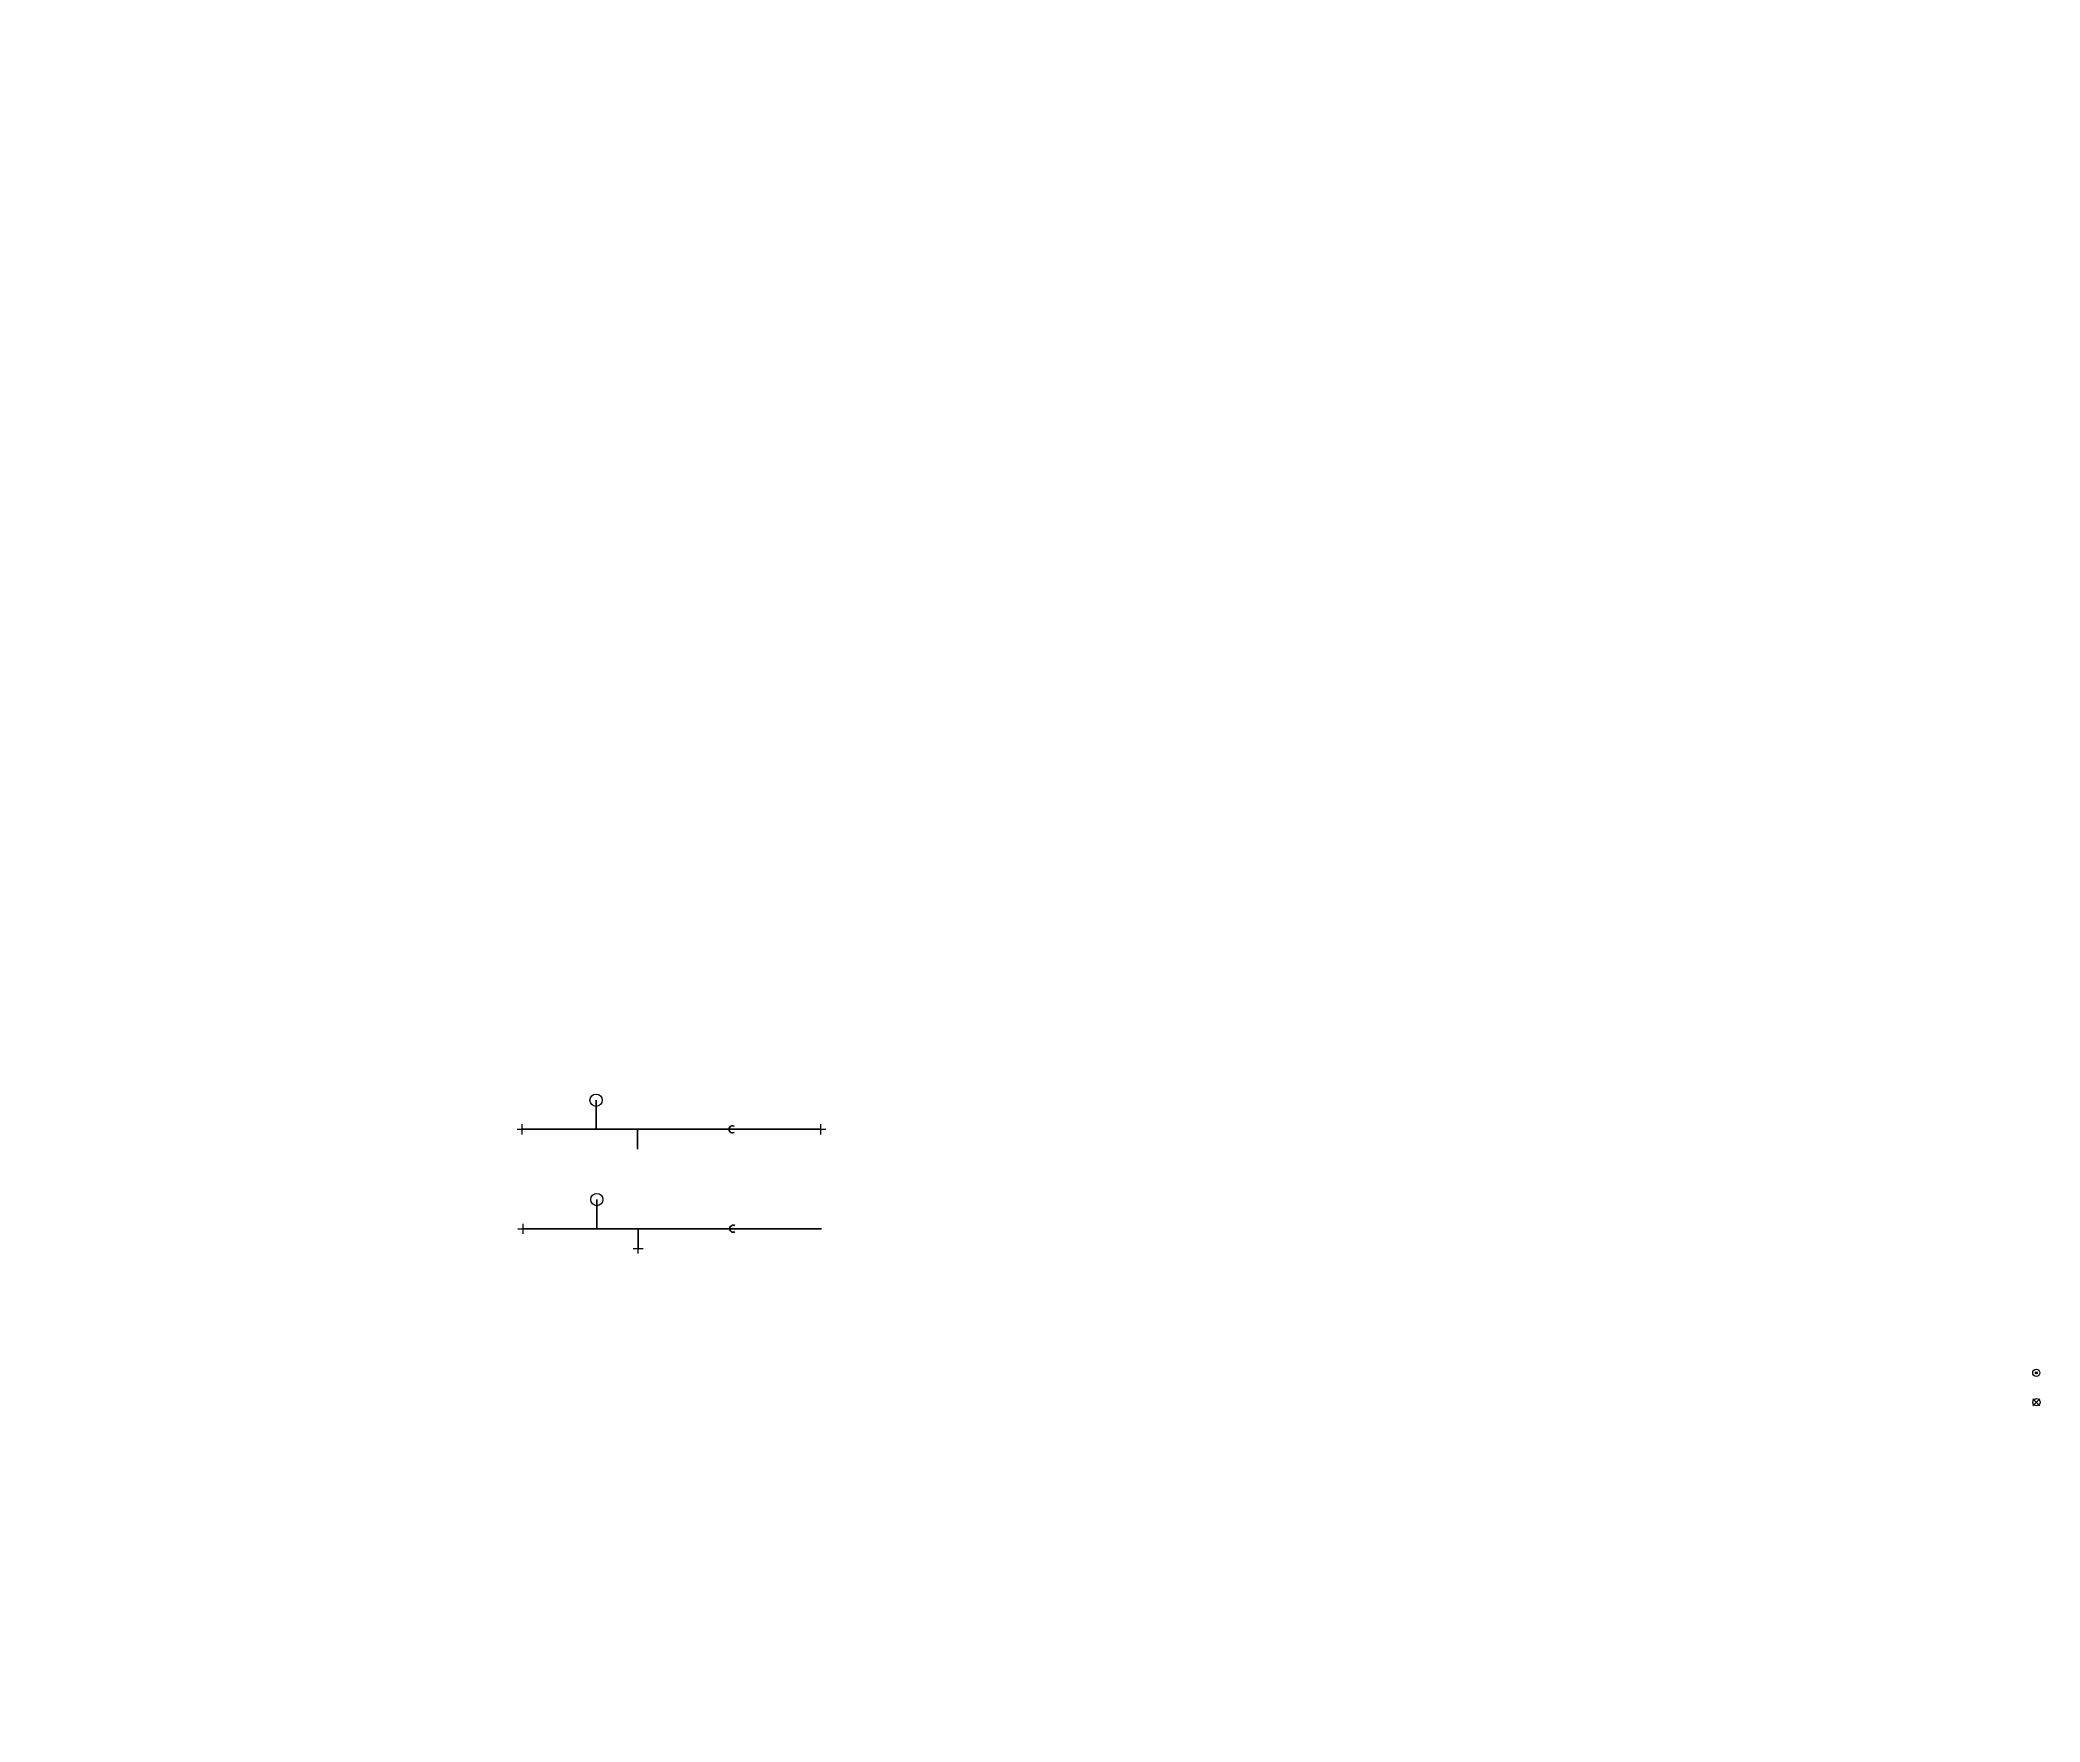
# Paper-space layout 'Layout1' of a CAD drawing. Extents: x 0.5 to 42.1, y 0.5 to 35.5.
# The model-space entities are those that its viewports show. They can reach past a viewport. Long polylines and large blocks are cut down to what shows.
import ezdxf

# ---------------------------------------------------------------- set-up
doc = ezdxf.new("R2010")
doc.units = 0
doc.header["$MEASUREMENT"] = 0
doc.header["$PDMODE"] = 2
doc.header["$PDSIZE"] = 5
for name, color, linetype in [('SPRK-CUTS', 7, 'CONTINUOUS'), ('SPRK-REF-HDS', 3, 'CONTINUOUS'), ('TITLE', 7, 'CONTINUOUS')]:
    doc.layers.add(name, color=color, linetype=linetype)
for name, color, linetype, lineweight in [('SPRK-HD-UNDER-DUCT', 7, 'CONTINUOUS', 30), ('SPRK-HD-UP-SPRIG', 7, 'CONTINUOUS', 30), ('sprk-pbl', 6, 'CONTINUOUS', 60), ('SPRK-PMN-SCH40-WELDO', 1, 'CONTINUOUS', 80)]:
    doc.layers.add(name, color=color, linetype=linetype, lineweight=lineweight)
doc.layers.get('TITLE').off()
doc.styles.add('SPRK-CUTS', font='stylu.ttf', dxfattribs={"width": 0.65, "height": 6})

# ---------------------------------------------------------------- blocks, each defined once
blk = doc.blocks.new('SPRK-HD-UNDER-DUCT')
at = {"layer": 'SPRK-HD-UNDER-DUCT', "lineweight": 30}
for p, q in [((3.6, -3.6), (-3.6, 3.6)), ((-3.6, -3.6), (3.6, 3.6))]:
    blk.add_line(p, q, dxfattribs=at)
at = {"layer": 'SPRK-HD-UNDER-DUCT', "const_width": 0.5}
blk.add_lwpolyline([(0, -3.5, 1), (0, 3.5, 1)], format="xyb", close=True, dxfattribs=at)
at = {"layer": 'SPRK-HD-UNDER-DUCT'}
blk.add_circle((0, 0), 3.75, dxfattribs=at)
blk = doc.blocks.new('SPRK-HD-UP-SPRIG')
at = {"layer": 'SPRK-HD-UP-SPRIG'}
h = blk.add_hatch(color=256, dxfattribs=at)
edge = h.paths.add_edge_path()
edge.add_arc((0, 0), 1.01, 0, 360)
at = {"layer": 'SPRK-HD-UP-SPRIG', "const_width": 0.5}
blk.add_lwpolyline([(0, -3.5, 1), (0, 3.5, 1)], format="xyb", close=True, dxfattribs=at)
at = {"layer": 'SPRK-HD-UP-SPRIG'}
for radius in [3.75, 1.01]:
    blk.add_circle((0, 0), radius, dxfattribs=at)
blk = doc.blocks.new('AREA-CONFIG')
at = {"layer": 'SPRK-CUTS', "style": 'SPRK-CUTS', "flags": 1}
for tag, p in [('AREA-ID', (0, 0)), ('MAIN-LABEL', (0, -14.4)), ('MAIN-START-NO', (0, -21.6)), ('BRANCH-LABEL', (0, -28.8)), ('BRANCH-START-NO', (0, -36)), ('IGNORE-SHORTER-THAN', (0, -43.2)), ('CUT-LONGER-THAN', (0, -50.4)), ('CUT-BRANCH-INTO', (0, -57.6)), ('CUT-MAIN-INTO', (0, -64.8)), ('MAIN-CUT-CLEARANCE', (0, -72))]:
    blk.add_attdef(tag, p, '', height=6, dxfattribs=at)
at = {"layer": 'SPRK-CUTS', "style": 'SPRK-CUTS'}
blk.add_attdef('AREA-NAME', (0, -7.2), '', height=6, dxfattribs=at)

msp = doc.modelspace()

# ---------------------------------------------------------------- linework, layer by layer
at = {"layer": 'SPRK-CUTS'}
for p in [(856.8, 1009.8), (1155, 1009.8), (857.6, 910.6), (972.6, 890.7)]:
    msp.add_point(p, dxfattribs=at)
at = {"layer": 'sprk-pbl'}
for p, q in [((930.5, 1038.8), (930.5, 1009.8)), ((931.3, 939.7), (931.3, 910.6))]:
    msp.add_line(p, q, dxfattribs=at)
at = {"layer": 'sprk-pbl', "lineweight": 40}
for centre in [(1066.6, 1009.8), (1067.4, 910.6)]:
    msp.add_arc(centre, 3.5, 60.5825, 299.4175, dxfattribs=at)
at = {"layer": 'SPRK-PMN-SCH40-WELDO'}
for p, q in [((971.8, 1009.8), (856.8, 1009.8)), ((971.8, 989.9), (971.8, 1009.8)), ((1155, 1009.8), (971.8, 1009.8)), ((972.6, 910.6), (857.6, 910.6)), ((972.6, 890.7), (972.6, 910.6)), ((1155.7, 910.6), (972.6, 910.6))]:
    msp.add_line(p, q, dxfattribs=at)
at = {"layer": 'SPRK-REF-HDS'}
for centre in [(930.5, 1038.8), (931.3, 939.7)]:
    msp.add_circle(centre, 6.11, dxfattribs=at)

# ---------------------------------------------------------------- block references
at = {"layer": 'SPRK-CUTS'}
for p, values in [((971.8, 989.9), {'AREA-NAME': 'Area-7'}), ((1155.7, 910.6), {'AREA-NAME': 'Area-6'})]:
    msp.add_blockref('AREA-CONFIG', p, dxfattribs=at).add_auto_attribs(values)

psp = doc.layouts.get("Layout1")

# ---------------------------------------------------------------- block references
at = {"layer": 'SPRK-HD-UNDER-DUCT', "xscale": 0.02, "yscale": 0.02, "zscale": 0.02}
psp.add_blockref('SPRK-HD-UNDER-DUCT', (42.005, 7.156), dxfattribs=at)
at = {"layer": 'SPRK-HD-UP-SPRIG', "xscale": 0.02, "yscale": 0.02, "zscale": 0.02}
psp.add_blockref('SPRK-HD-UP-SPRIG', (42.003, 7.769), dxfattribs=at)

# ---------------------------------------------------------------- viewports
at = {"layer": 'TITLE', "view_target_point": (357.578, 863.074)}
vp = psp.add_viewport(center=(21.153, 17.996), size=(41.33, 34.9778), view_center_point=(1009.819, 394.599), view_height=1678.93432, dxfattribs=at)
vp.dxf.flags = 0x10000  # cut along an outline
vp.dxf.clipping_boundary_handle = psp.add_lwpolyline([(0.488, 35.485), (41.817, 35.485), (41.817, 0.507), (8.653, 0.507), (8.653, 0.507), (0.488, 0.507), (0.488, 0.507), (0.488, 0.507), (0.488, 0.507), (0.488, 0.507)], format="xyb", close=True, dxfattribs={"invisible": 1}).dxf.handle

doc.saveas('drawing.dxf')
